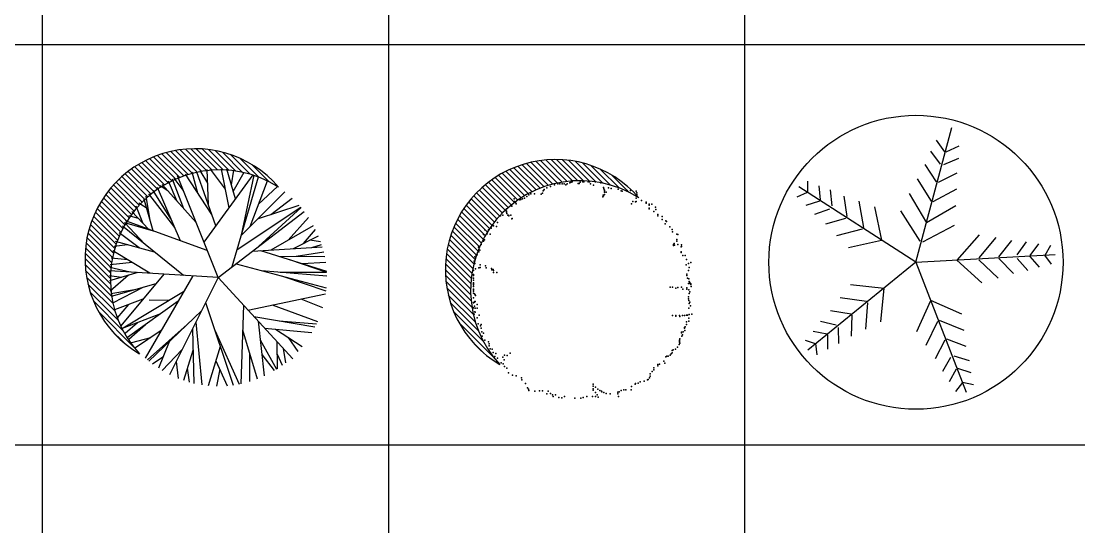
# Model space of a CAD drawing. Header units: millimetres. Extents: x -4017 to 59953, y -688 to 66564.
# Drawn here: x 14185 to 20416, y 13614 to 16596 of the extents above; entities that cross this region are included whole.
import ezdxf

# ---------------------------------------------------------------- set-up
doc = ezdxf.new("R2010")
doc.units = ezdxf.units.MM
doc.layers.add('www.cad-blocks.net', color=7, linetype='Continuous')
doc.styles.get("Standard").update_dxf_attribs({"font": 'arial.ttf'})

# ---------------------------------------------------------------- blocks, each defined once
blk = doc.blocks.new('A$C516926BB')
for p, q in [((16.7665, 38.5194), (16.7665, 0)), ((18.8071, 38.5194), (18.8071, 0)), ((20.9051, 38.5194), (20.9051, 0)), ((0, 7.0831), (60.3118, 7.0831)), ((0, 4.7221), (62.4121, 4.7221))]:
    blk.add_line(p, q)
blk = doc.blocks.new('A$C61017F03')
for p, q in [((0.6075, 1.2471), (0.478, 1.3766)), ((0.6337, 1.2544), (0.5048, 1.3833)), ((0.6607, 1.2607), (0.5325, 1.3889)), ((0.6889, 1.266), (0.5614, 1.3935)), ((0.7182, 1.2701), (0.5914, 1.3968)), ((0.7487, 1.2729), (0.6228, 1.3989)), ((0.7807, 1.2744), (0.6558, 1.3993)), ((0.8143, 1.2742), (0.6905, 1.398)), ((0.8499, 1.272), (0.7274, 1.3945)), ((0.8877, 1.2676), (0.7669, 1.3884)), ((0.9285, 1.2602), (0.8098, 1.379)), ((0.4679, 1.1862), (0.3354, 1.3188)), ((0.4893, 1.1982), (0.3572, 1.3303)), ((0.5115, 1.2095), (0.3798, 1.3411)), ((0.5343, 1.2201), (0.4032, 1.3512)), ((0.5579, 1.2299), (0.4273, 1.3605)), ((0.5823, 1.2389), (0.4522, 1.369)), ((0.9732, 1.249), (0.8574, 1.3647)), ((1.0234, 1.2321), (0.9123, 1.3432)), ((0.3707, 1.1164), (0.2359, 1.2512)), ((0.3889, 1.1316), (0.2545, 1.266)), ((0.4077, 1.1462), (0.2737, 1.2802)), ((0.4271, 1.1602), (0.2936, 1.2937)), ((0.4472, 1.1736), (0.3142, 1.3066)), ((0.7481, 1.0112), (0.5917, 1.2504)), ((0.6656, 1.1374), (0.6307, 1.2614)), ((0.7715, 0.9451), (0.6574, 1.2674)), ((0.7231, 1.1962), (0.6792, 1.2714)), ((0.7274, 1.0695), (0.7203, 1.2769)), ((0.8276, 1.1604), (0.7401, 1.2786)), ((0.8489, 1.0518), (0.8041, 1.2798)), ((0.8866, 1.1038), (0.8359, 1.278)), ((0.8623, 1.1872), (0.8775, 1.2733)), ((0.8737, 1.148), (0.9372, 1.2615)), ((1.0832, 1.2057), (0.982, 1.3069)), ((0.3041, 1.0494), (0.1675, 1.1859)), ((0.3198, 1.067), (0.1837, 1.2032)), ((0.3362, 1.0841), (0.2005, 1.2198)), ((0.3531, 1.1006), (0.2179, 1.2358)), ((0.6547, 0.964), (0.4547, 1.1887)), ((0.5434, 1.089), (0.491, 1.2089)), ((0.5824, 1.0453), (0.5153, 1.2208)), ((0.578, 1.1557), (0.5245, 1.225)), ((0.7843, 0.64), (0.5443, 1.2401)), ((0.7011, 0.848), (0.9898, 1.2462)), ((0.8679, 0.7044), (1.022, 1.2343)), ((0.9216, 0.889), (0.9958, 1.2441)), ((0.9738, 0.941), (1.0747, 1.2104)), ((0.2607, 0.9926), (0.1227, 1.1305)), ((0.2745, 1.0121), (0.137, 1.1496)), ((0.289, 1.0311), (0.152, 1.1681)), ((0.5286, 0.9354), (0.3755, 1.1326)), ((0.5062, 0.9867), (0.4012, 1.1528)), ((0.5627, 0.8567), (0.4263, 1.1706)), ((0.4902, 1.1487), (0.4421, 1.181)), ((0.9216, 0.889), (1.178, 1.1446)), ((1.0229, 1.0721), (1.1338, 1.1763)), ((0.223, 0.9299), (0.0836, 1.0694)), ((0.2349, 0.9515), (0.096, 1.0904)), ((0.2474, 0.9724), (0.109, 1.1108)), ((0.3398, 0.9617), (0.3014, 1.0602)), ((0.3725, 1.0439), (0.3174, 1.0779)), ((0.4025, 0.9151), (0.347, 1.1074)), ((0.3815, 0.9879), (0.3603, 1.1195)), ((1.0218, 0.9889), (1.2619, 1.0662)), ((1.0952, 1.0125), (1.2205, 1.1084)), ((0.1918, 0.861), (0.0506, 1.0021)), ((0.2015, 0.8847), (0.0609, 1.0253)), ((0.2119, 0.9077), (0.0719, 1.0477)), ((0.3156, 0.9874), (0.2579, 1.0042)), ((0.3739, 0.9255), (0.2762, 1.0292)), ((0.7843, 0.64), (1.2916, 1.0303)), ((0.8972, 0.805), (1.2713, 1.0554)), ((1.0217, 0.8226), (1.2736, 1.0526)), ((0.1749, 0.811), (0.0324, 0.9535)), ((0.1829, 0.8364), (0.0411, 0.9782)), ((0.5806, 0.6527), (0.2206, 0.9433)), ((0.2327, 0.9647), (0.4025, 0.9151)), ((0.3534, 0.8362), (0.2327, 0.9647)), ((0.7206, 0.7992), (0.2387, 0.9747)), ((1.0962, 0.803), (1.3458, 0.9473)), ((1.1967, 0.8611), (1.3171, 0.9947)), ((0.1567, 0.729), (0.0118, 0.8739)), ((0.1617, 0.7574), (0.0177, 0.9014)), ((0.1678, 0.7847), (0.0246, 0.9279)), ((0.3191, 0.8149), (0.2007, 0.903)), ((1.2283, 0.8113), (1.3748, 0.8869)), ((1.2865, 0.8413), (1.3587, 0.9224)), ((0.1502, 0.6687), (0.0032, 0.8156)), ((0.1528, 0.6995), (0.0069, 0.8454)), ((0.2505, 0.8336), (0.171, 0.8234)), ((0.4104, 0.7901), (0.1805, 0.8526)), ((0.9873, 0.7962), (1.398, 0.822)), ((1.3255, 0.8615), (1.3878, 0.8532)), ((1.3363, 0.8181), (1.3942, 0.8343)), ((0.1496, 0.6025), (0, 0.7521)), ((0.149, 0.6364), (0.0009, 0.7846)), ((0.2518, 0.7445), (0.1545, 0.7542)), ((0.3817, 0.6652), (0.1641, 0.7982)), ((1.0348, 0.7991), (1.4232, 0.6785)), ((1.1407, 0.7662), (1.4122, 0.7643)), ((1.2433, 0.7655), (1.4064, 0.7908)), ((0.1521, 0.5665), (0.0008, 0.7178)), ((0.2668, 0.6723), (0.147, 0.6998)), ((0.2778, 0.7286), (0.1487, 0.7155)), ((0.89, 0.7213), (1.4216, 0.5802)), ((1.2056, 0.7461), (1.4223, 0.6709)), ((1.2787, 0.7234), (1.4179, 0.7307)), ((0.1571, 0.5281), (0.0037, 0.6815)), ((0.1651, 0.4867), (0.0091, 0.6427)), ((0.7843, 0.64), (0.1442, 0.68)), ((0.2147, 0.6409), (0.1443, 0.6493)), ((0.311, 0.6696), (0.1445, 0.62)), ((0.2558, 0.6532), (0.1492, 0.5598)), ((0.4635, 0.6601), (0.211, 0.3553)), ((0.6346, 0.6494), (0.355, 0.1652)), ((0.7843, 0.64), (0.498, 0.0675)), ((0.7843, 0.64), (1.2243, 0.1599)), ((1.0399, 0.6815), (1.4243, 0.6492)), ((1.1496, 0.6723), (1.4223, 0.6709)), ((1.163, 0.6489), (1.4195, 0.5616)), ((0.1773, 0.4411), (0.0176, 0.6008)), ((0.2921, 0.5678), (0.1516, 0.5433)), ((0.4165, 0.6033), (0.154, 0.5283)), ((0.3448, 0.5828), (0.1621, 0.4896)), ((0.1956, 0.3894), (0.0305, 0.5545)), ((0.2247, 0.3269), (0.0498, 0.5018)), ((0.3416, 0.5129), (0.1728, 0.4507)), ((0.5806, 0.556), (0.2251, 0.3408)), ((0.5488, 0.5009), (0.2507, 0.2865)), ((0.4965, 0.505), (0.3773, 0.5072)), ((0.9598, 0.4486), (1.4171, 0.5441)), ((1.2719, 0.5138), (1.3994, 0.4628)), ((0.2879, 0.2302), (0.081, 0.4372)), ((0.2572, 0.4818), (0.1898, 0.4027)), ((0.6865, 0.4444), (0.3767, 0.1464)), ((0.7107, 0.4928), (0.872, 0.006)), ((0.9333, 0.4775), (0.9174, 0.0139)), ((1.1034, 0.4786), (1.3698, 0.3815)), ((0.4454, 0.4265), (0.2196, 0.3387)), ((0.6531, 0.3777), (0.6891, 0.007)), ((0.9951, 0.41), (1.3544, 0.3491)), ((1.0207, 0.3821), (1.0557, 0.0603)), ((1.144, 0.3848), (1.3632, 0.3669)), ((0.224, 0.2608), (0.1582, 0.3266)), ((0.3085, 0.3733), (0.2362, 0.3094)), ((0.356, 0.3622), (0.2588, 0.2745)), ((0.4484, 0.3271), (0.297, 0.225)), ((0.6021, 0.3633), (0.3672, 0.1545)), ((0.6324, 0.3362), (0.6417, 0.016)), ((0.7646, 0.3302), (0.9074, 0.0119)), ((0.9283, 0.331), (1.0135, 0.0424)), ((1.0574, 0.3421), (1.336, 0.3154)), ((1.1231, 0.3358), (1.279, 0.2339)), ((0.3865, 0.2853), (0.2735, 0.2543)), ((0.4963, 0.2615), (0.4322, 0.1055)), ((1.0326, 0.273), (1.1278, 0.0999)), ((1.1306, 0.2622), (1.132, 0.1026)), ((1.1973, 0.2873), (1.2533, 0.2044)), ((0.5723, 0.2161), (0.4541, 0.0917)), ((0.6361, 0.2104), (0.5798, 0.0335)), ((0.7963, 0.2343), (0.7257, 0.0026)), ((0.9682, 0.1958), (0.9682, 0.0269)), ((1.1313, 0.1892), (1.1611, 0.1226)), ((1.1684, 0.221), (1.1813, 0.1379)), ((0.4591, 0.171), (0.3986, 0.1292)), ((0.5371, 0.1456), (0.5494, 0.0446)), ((0.7705, 0.1495), (0.8385, 0.0022)), ((1.042, 0.1865), (1.1149, 0.0919)), ((0.6026, 0.1051), (0.6141, 0.023)), ((0.7937, 0.0992), (0.7746, 0))]:
    blk.add_line(p, q)
for centre, radius, start, end in [((0.6484, 0.751), 0.6484, 40.62303, 239.74497), ((0.7935, 0.63), 0.6445, 57.42646, 222.94154)]:
    blk.add_arc(centre, radius, start, end)
at = {"width": 0.8, "flags": 9}
for tag, p in [('XSIZE', (0.7721, 0.6441)), ('YSIZE', (0.7721, 0.6441)), ('XSIZE', (0.7803, 0.6361)), ('YSIZE', (0.7843, 0.6439))]:
    blk.add_attdef(tag, p, '', height=0.000252, dxfattribs=at)
blk = doc.blocks.new('A$C14C354E4')
for p, q in [((0.5823, 1.2466), (0.4522, 1.3767)), ((0.6075, 1.2548), (0.478, 1.3843)), ((0.6337, 1.2621), (0.5048, 1.391)), ((0.6607, 1.2684), (0.5325, 1.3967)), ((0.6889, 1.2737), (0.5614, 1.4012)), ((0.7182, 1.2778), (0.5914, 1.4046)), ((0.7487, 1.2807), (0.6228, 1.4066)), ((0.7807, 1.2821), (0.6558, 1.407)), ((0.8143, 1.2819), (0.6905, 1.4057)), ((0.8499, 1.2798), (0.7274, 1.4023)), ((0.8877, 1.2753), (0.7669, 1.3962)), ((0.9285, 1.2679), (0.8098, 1.3867)), ((0.9732, 1.2567), (0.8574, 1.3725)), ((0.4472, 1.1813), (0.3142, 1.3143)), ((0.4679, 1.194), (0.3354, 1.3265)), ((0.4893, 1.2059), (0.3572, 1.338)), ((0.5115, 1.2172), (0.3798, 1.3489)), ((0.5343, 1.2278), (0.4032, 1.3589)), ((0.5579, 1.2376), (0.4273, 1.3682)), ((1.0234, 1.2398), (0.9123, 1.3509)), ((1.0832, 1.2134), (0.982, 1.3147)), ((0.3707, 1.1241), (0.2359, 1.2589)), ((0.3889, 1.1394), (0.2545, 1.2737)), ((0.4077, 1.154), (0.2737, 1.2879)), ((0.4271, 1.168), (0.2936, 1.3014)), ((0.3041, 1.0571), (0.1675, 1.1937)), ((0.3198, 1.0748), (0.1837, 1.2109)), ((0.3362, 1.0918), (0.2005, 1.2275)), ((0.3531, 1.1083), (0.2179, 1.2435)), ((0.2607, 1.0003), (0.1227, 1.1383)), ((0.2745, 1.0199), (0.137, 1.1573)), ((0.289, 1.0388), (0.152, 1.1758)), ((0.223, 0.9377), (0.0836, 1.0771)), ((0.2349, 0.9592), (0.096, 1.0982)), ((0.2474, 0.9801), (0.109, 1.1185)), ((0.1918, 0.8687), (0.0506, 1.0099)), ((0.2015, 0.8924), (0.0609, 1.033)), ((0.2119, 0.9154), (0.0719, 1.0554)), ((0.1678, 0.7924), (0.0246, 0.9356)), ((0.1749, 0.8187), (0.0324, 0.9612)), ((0.1829, 0.8441), (0.0411, 0.9859)), ((0.1567, 0.7368), (0.0118, 0.8817)), ((0.1617, 0.7651), (0.0177, 0.9091)), ((0.1502, 0.6764), (0.0032, 0.8234)), ((0.1528, 0.7073), (0.0069, 0.8531)), ((0.1496, 0.6102), (0, 0.7598)), ((0.149, 0.6442), (0.0009, 0.7923)), ((0.1521, 0.5742), (0.0008, 0.7255)), ((0.1571, 0.5359), (0.0037, 0.6892)), ((0.1651, 0.4944), (0.0091, 0.6505)), ((0.1773, 0.4489), (0.0176, 0.6085)), ((0.1956, 0.3972), (0.0305, 0.5623)), ((0.2247, 0.3346), (0.0498, 0.5095)), ((0.2879, 0.238), (0.081, 0.4449)), ((0.224, 0.2685), (0.1582, 0.3343))]:
    blk.add_line(p, q)
for centre, radius, start, end in [((0.6484, 0.7587), 0.6484, 40.62303, 239.74497), ((0.7935, 0.6377), 0.6445, 57.42646, 222.94154)]:
    blk.add_arc(centre, radius, start, end)
for p in [(0.6189, 1.249), (0.6428, 1.2586), (0.662, 1.2634), (0.6739, 1.2634), (0.6883, 1.2634), (0.7003, 1.2634), (0.7098, 1.2586), (0.7171, 1.2634), (0.7338, 1.2706), (0.7409, 1.2729), (0.7482, 1.2754), (0.7817, 1.2658), (0.7888, 1.2658), (0.7936, 1.2729), (0.8103, 1.2754), (0.8152, 1.2754), (0.8414, 1.2754), (0.8486, 1.2754), (0.8558, 1.2634), (0.8726, 1.2562), (0.8846, 1.2754), (0.9156, 1.2706), (0.9156, 1.2706), (0.4802, 1.1892), (0.4921, 1.1988), (0.5041, 1.2059), (0.5041, 1.2059), (0.5256, 1.2059), (0.5639, 1.2035), (0.5734, 1.2084), (0.5758, 1.2227), (0.5783, 1.2251), (0.5831, 1.2299), (0.5974, 1.2394), (0.9276, 1.1868), (0.9276, 1.1868), (0.93, 1.1964), (0.9324, 1.2419), (0.9324, 1.194), (0.9348, 1.2347), (0.9372, 1.2275), (0.9372, 1.2227), (0.9372, 1.2155), (0.9372, 1.2012), (0.9467, 1.2155), (0.9611, 1.2394), (0.9778, 1.237), (1.0185, 1.2323), (1.0353, 1.2227), (1.0424, 1.2203), (1.0712, 1.2251), (1.0903, 1.2251), (1.1238, 1.2203), (1.1286, 1.2108), (1.1286, 1.2012), (1.1286, 1.2012), (0.3916, 1.1318), (0.406, 1.1749), (0.4084, 1.1605), (0.4132, 1.1533), (0.4179, 1.1462), (0.4394, 1.17), (0.4443, 1.1725), (0.4538, 1.1749), (0.4658, 1.1797), (1.0975, 1.1462), (1.1047, 1.1605), (1.1214, 1.1581), (1.1238, 1.1797), (1.1238, 1.1605), (1.1549, 1.1653), (1.1836, 1.1557), (1.1836, 1.1509), (1.2004, 1.1438), (1.2004, 1.139), (1.2171, 1.1438), (1.2387, 1.127), (0.3246, 1.0744), (0.339, 1.0792), (0.3557, 1.1103), (0.3605, 1.1174), (0.3605, 1.1031), (0.3605, 1.0959), (0.3629, 1.0887), (0.3677, 1.0792), (0.37, 1.0792), (0.3749, 1.0768), (0.3749, 1.0744), (0.3868, 1.0792), (0.394, 1.06), (1.2004, 1.1198), (1.2004, 1.1174), (1.2291, 1.1007), (1.2411, 1.1127), (1.253, 1.0839), (1.253, 1.0744), (1.277, 1.072), (0.2696, 1.0026), (0.272, 1.0122), (0.2839, 1.0169), (0.2983, 1.048), (0.3007, 1.0576), (0.3007, 1.0122), (0.3079, 1.0361), (0.3916, 1.0576), (1.277, 1.0528), (1.2961, 1.0289), (1.2985, 1.0457), (1.3033, 1.0409), (1.3224, 1.0098), (0.2241, 0.9643), (0.2337, 0.993), (0.2457, 0.9691), (0.2552, 0.993), (0.2648, 0.9667), (1.3368, 0.9954), (1.3392, 0.981), (1.3631, 0.9667), (1.3631, 0.9356), (1.3703, 0.9643), (0.1954, 0.8901), (0.2026, 0.8734), (0.2122, 0.9069), (0.2241, 0.926), (0.2313, 0.9332), (1.344, 0.9069), (1.344, 0.8997), (1.3487, 0.9116), (1.3511, 0.9021), (1.3631, 0.926), (1.3703, 0.9069), (1.3894, 0.8925), (1.3918, 0.9045), (1.3918, 0.8949), (0.1739, 0.8327), (0.181, 0.8423), (0.1882, 0.8446), (0.1978, 0.8638), (1.3894, 0.8638), (1.3894, 0.859), (1.399, 0.8423), (1.4133, 0.8423), (1.4205, 0.8183), (1.4205, 0.8183), (0.1667, 0.7537), (0.1691, 0.8088), (0.1739, 0.7944), (0.1787, 0.7633), (0.1978, 0.7681), (0.205, 0.7872), (0.205, 0.7705), (0.2361, 0.78), (0.2409, 0.7681), (0.272, 0.7657), (0.2744, 0.7561), (0.2815, 0.7585), (0.2839, 0.7537), (1.4181, 0.7872), (1.4325, 0.7944), (1.4325, 0.7537), (1.4373, 0.7705), (1.4468, 0.7992), (0.1667, 0.7298), (0.1667, 0.7226), (0.1667, 0.7083), (0.1667, 0.6963), (0.2839, 0.7418), (0.303, 0.7418), (1.4229, 0.7322), (1.4229, 0.7226), (1.4277, 0.7083), (1.4349, 0.7035), (1.4373, 0.6891), (0.1667, 0.6795), (0.1667, 0.6747), (0.1667, 0.6676), (0.1667, 0.658), (0.1667, 0.6436), (0.1667, 0.6389), (0.1667, 0.6317), (1.3248, 0.6556), (1.3392, 0.6556), (1.3583, 0.6484), (1.3583, 0.6484), (1.3703, 0.6532), (1.3918, 0.6556), (1.399, 0.6436), (1.4229, 0.6508), (1.4229, 0.6436), (1.4325, 0.6771), (1.4349, 0.6389), (1.4349, 0.6389), (1.4397, 0.6819), (1.4397, 0.6771), (1.4397, 0.6269), (1.4468, 0.6747), (1.4468, 0.67), (1.4492, 0.658), (0.1667, 0.6197), (0.1667, 0.591), (0.1667, 0.5647), (0.1667, 0.5623), (0.1715, 0.6149), (0.1715, 0.5671), (0.1739, 0.5695), (0.1763, 0.6101), (0.1763, 0.5695), (0.1787, 0.6054), (1.4325, 0.5982), (1.4325, 0.5862), (1.4325, 0.5862), (1.4349, 0.5766), (1.4373, 0.6173), (1.4397, 0.5671), (0.1667, 0.5336), (0.1715, 0.5431), (0.1739, 0.5096), (0.1763, 0.5312), (0.1763, 0.5072), (0.1882, 0.5527), (0.1882, 0.5312), (1.4349, 0.5312), (1.4373, 0.5575), (1.4445, 0.5455), (0.1691, 0.4953), (0.1763, 0.4546), (0.1882, 0.4737), (0.193, 0.4379), (0.2002, 0.4905), (1.3392, 0.4881), (1.3392, 0.4881), (1.3583, 0.4881), (1.3583, 0.4834), (1.3583, 0.4834), (1.3798, 0.4881), (1.3822, 0.481), (1.3966, 0.4881), (1.4086, 0.4881), (1.4205, 0.4905), (1.4205, 0.4499), (1.4277, 0.4905), (1.4349, 0.4714), (1.4349, 0.4546), (1.4373, 0.4929), (1.4516, 0.4953), (0.2074, 0.4259), (0.2122, 0.4355), (0.2122, 0.414), (0.2145, 0.3924), (0.2241, 0.3828), (1.3918, 0.39), (1.3918, 0.3852), (1.4014, 0.3924), (1.4086, 0.4163), (1.4086, 0.414), (1.411, 0.3996), (1.4133, 0.4211), (1.4205, 0.4355), (0.2169, 0.3661), (0.2337, 0.3422), (0.2552, 0.3326), (0.2576, 0.3206), (1.3775, 0.3158), (1.3798, 0.3422), (1.3798, 0.3373), (1.3798, 0.335), (1.3798, 0.3302), (1.3822, 0.3493), (1.3822, 0.3254), (1.3822, 0.3254), (1.3942, 0.3661), (1.3966, 0.3732), (0.2576, 0.3087), (0.2648, 0.2919), (0.2768, 0.2895), (0.2815, 0.2703), (0.2983, 0.2632), (0.3485, 0.2536), (0.3653, 0.2512), (0.3653, 0.2512), (0.382, 0.2656), (1.3248, 0.2536), (1.3296, 0.2608), (1.3368, 0.2823), (1.3368, 0.268), (1.3416, 0.2847), (1.3559, 0.2895), (1.3679, 0.3015), (0.2911, 0.2465), (0.3079, 0.2368), (0.3294, 0.2082), (0.339, 0.2417), (0.3414, 0.2034), (0.3462, 0.2273), (1.253, 0.1986), (1.253, 0.1914), (1.2626, 0.201), (1.2865, 0.2177), (1.2937, 0.2058), (1.2985, 0.2441), (1.3057, 0.2488), (1.3128, 0.2488), (0.3485, 0.1866), (0.3629, 0.1771), (0.3725, 0.1507), (0.3964, 0.1364), (0.4179, 0.1316), (1.2076, 0.1436), (1.2076, 0.1292), (1.2195, 0.1579), (1.2291, 0.1795), (1.2291, 0.1795), (1.2291, 0.1795), (1.2291, 0.1675), (0.449, 0.1196), (0.4514, 0.1077), (0.4729, 0.0861), (0.8702, 0.0837), (0.8702, 0.0718), (0.8846, 0.0646), (1.0975, 0.0694), (1.119, 0.0837), (1.1214, 0.0861), (1.1358, 0.0885), (1.1477, 0.0957), (1.1717, 0.1005), (1.1908, 0.1077), (1.1956, 0.1101), (1.2028, 0.1196), (0.4849, 0.0622), (0.4897, 0.0526), (0.4921, 0.0454), (0.528, 0.0407), (0.5543, 0.0431), (0.5734, 0.0431), (0.5974, 0.0263), (0.6069, 0.0407), (0.6189, 0.0287), (0.6309, 0.0191), (0.6357, 0.0096), (0.6501, 0.0191), (0.6692, 0.0048), (0.6859, 0.0024), (0.7027, 0.0096), (0.7027, 0.0096), (0.7625, 0), (0.7984, 0), (0.8127, 0.0048), (0.8343, 0.0096), (0.8678, 0.0096), (0.8702, 0.055), (0.8702, 0.0478), (0.8846, 0.0335), (0.8846, 0.0096), (0.8941, 0.0191), (0.8989, 0.0526), (0.9013, 0.0072), (0.9108, 0.0454), (0.9204, 0.0407), (0.9204, 0.0407), (0.9228, 0.0383), (0.9348, 0.0335), (0.9467, 0.0287), (0.9707, 0.0263), (1.0161, 0.0359), (1.0161, 0.0263), (1.0209, 0.0096), (1.0233, 0.0383), (1.0353, 0.0454), (1.052, 0.0502), (1.064, 0.0502), (1.0951, 0.0502)]:
    blk.add_point(p)
at = {"width": 0.8, "flags": 9}
for tag, p in [('YSIZE', (0.786, 0.5942)), ('XSIZE', (0.7924, 0.5878)), ('XSIZE', (0.7945, 0.5926)), ('YSIZE', (0.8022, 0.5926))]:
    blk.add_attdef(tag, p, '', height=0.000252, dxfattribs=at)
blk = doc.blocks.new('A$C010275D9')
for p, q in [((0.8664, 0.8664), (1.0768, 1.6608)), ((0.9862, 1.5858), (1.0355, 1.5176)), ((0.9521, 1.5214), (1.009, 1.4457)), ((1.1184, 1.5508), (1.0419, 1.5159)), ((0.9181, 1.442), (0.9862, 1.3398)), ((1.1162, 1.478), (1.0293, 1.4403)), ((1.1064, 1.3921), (0.9966, 1.337)), ((0.8664, 0.8664), (0.1758, 1.312)), ((0.2276, 1.3447), (0.2272, 1.2777)), ((0.2934, 1.3176), (0.3028, 1.234)), ((0.8726, 1.3587), (0.9559, 1.2262)), ((0.1674, 1.2514), (0.2282, 1.2794)), ((0.3619, 1.2929), (0.3708, 1.1987)), ((0.4406, 1.2571), (0.459, 1.1357)), ((0.8272, 1.2717), (0.9281, 1.0994)), ((1.1047, 1.2972), (0.9667, 1.2234)), ((0.2192, 1.2027), (0.2992, 1.2284)), ((0.5303, 1.2262), (0.5578, 1.0721)), ((0.6225, 1.1924), (0.6639, 0.9971)), ((1.1011, 1.1991), (0.9281, 1.0994)), ((0.2699, 1.1504), (0.3594, 1.181)), ((0.3349, 1.0934), (0.4532, 1.1267)), ((0.8916, 0.9916), (0.7779, 1.1695)), ((0.4001, 1.0244), (0.5518, 1.0628)), ((0.9065, 0.9876), (1.0933, 1.0859)), ((0.4688, 0.9543), (0.6639, 0.9971)), ((1.2397, 1.0289), (1.107, 0.8797)), ((1.3365, 1.0126), (1.2363, 0.8924)), ((1.4298, 0.9951), (1.3536, 0.8987)), ((1.5159, 0.9872), (1.4614, 0.9098)), ((1.5876, 0.9747), (1.538, 0.9068)), ((1.6581, 0.9657), (1.6254, 0.9073)), ((0.8664, 0.8664), (1.687, 0.9117)), ((1.2553, 0.746), (1.107, 0.8797)), ((1.3498, 0.7728), (1.2369, 0.8812)), ((1.4405, 0.8005), (1.3542, 0.8879)), ((1.5252, 0.8178), (1.4626, 0.8887)), ((1.5951, 0.8382), (1.5384, 0.9002)), ((1.6643, 0.8548), (1.6253, 0.9093)), ((0.8664, 0.8664), (0.2291, 0.3474)), ((0.8664, 0.8664), (1.1631, 0.0999)), ((0.4809, 0.7352), (0.6795, 0.7142)), ((0.6599, 0.5154), (0.6795, 0.7142)), ((0.4203, 0.6579), (0.5753, 0.6365)), ((0.5719, 0.4717), (0.5824, 0.6279)), ((0.8721, 0.4592), (0.9534, 0.6416)), ((1.1363, 0.5615), (0.9534, 0.6416)), ((0.3632, 0.5822), (0.4844, 0.5622)), ((0.3048, 0.5184), (0.3972, 0.4978)), ((0.4862, 0.4311), (0.4911, 0.5538)), ((0.9268, 0.3777), (0.995, 0.5186)), ((1.1507, 0.4644), (1.0054, 0.5226)), ((0.2602, 0.4608), (0.3426, 0.444)), ((0.3465, 0.3548), (0.3468, 0.4389)), ((0.4119, 0.3868), (0.4105, 0.4815)), ((0.2141, 0.4067), (0.2776, 0.3856)), ((0.2842, 0.3206), (0.2764, 0.3871)), ((0.9811, 0.3), (1.0376, 0.409)), ((1.1629, 0.3703), (1.0477, 0.4129)), ((1.182, 0.286), (1.0916, 0.3138)), ((1.0238, 0.2247), (1.0719, 0.3062)), ((1.0647, 0.1645), (1.1062, 0.2377)), ((1.1923, 0.2139), (1.1124, 0.2401)), ((1.1019, 0.1039), (1.1417, 0.1578)), ((1.2056, 0.1441), (1.1399, 0.1571))]:
    blk.add_line(p, q)
blk.add_circle((0.8664, 0.8664), 0.8664)

msp = doc.modelspace()

# ---------------------------------------------------------------- block references
at = {"xscale": 1000, "yscale": 1000, "zscale": 1000}
for name, p in [('A$C010275D9', (18589.9, 14307.5)), ('A$C61017F03', (14560.9, 14443.9)), ('A$C14C354E4', (16683.6, 14372.5))]:
    msp.add_blockref(name, p, dxfattribs=at)
at = {"layer": 'www.cad-blocks.net', "color": 155, "true_color": 0x546d8e, "xscale": 1000, "yscale": 1000, "zscale": 1000}
msp.add_blockref('A$C516926BB', (-2458.7, 9375.6), dxfattribs=at)

doc.saveas('drawing.dxf')
